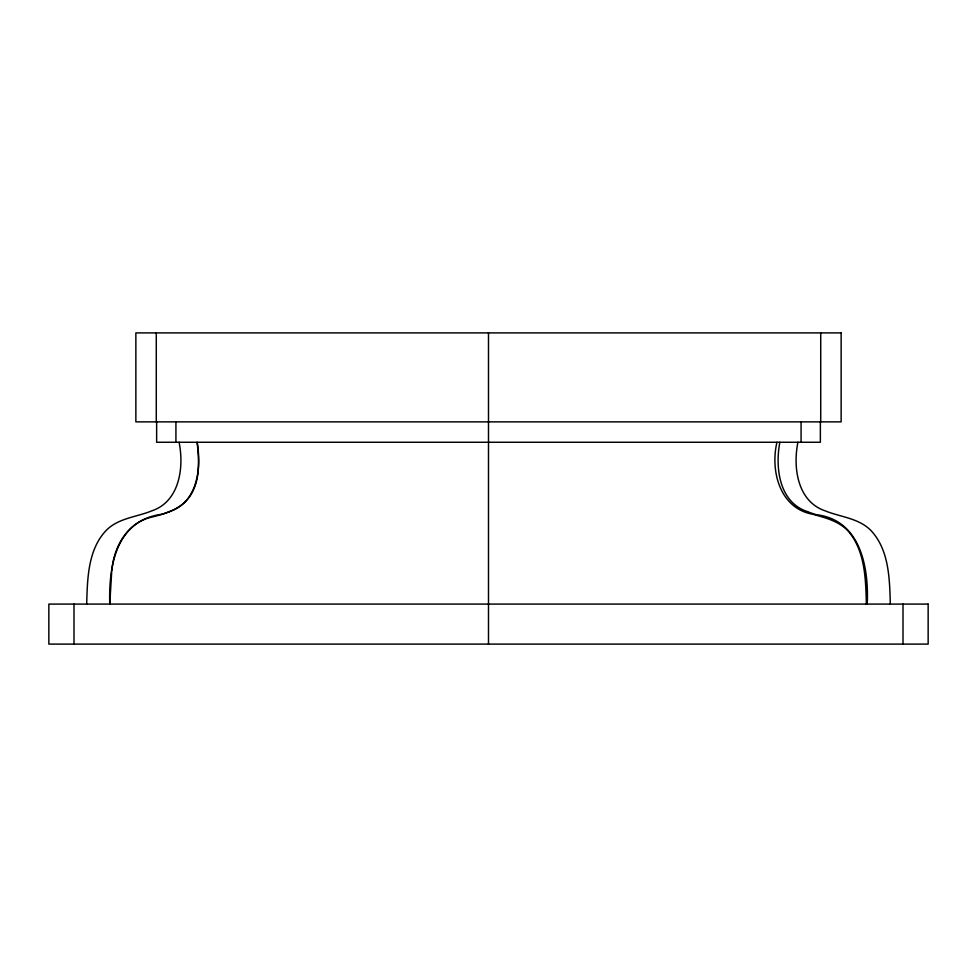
<?xml version="1.0" encoding="UTF-8"?>
<svg xmlns="http://www.w3.org/2000/svg" width="977" height="977" viewBox="0 0 977 977"><rect width="100%" height="100%" fill="white"/><g stroke="black" fill="none" stroke-linecap="round" stroke-linejoin="round"><path stroke-width="1.47" d="M86.672 604.091C87.429 578.97 87.783 549.44 106.481 530.12C117.777 518.848 134.386 517.187 148.699 512.058A139.699 100.509 90 0 0 151.459 510.971C179.597 501.787 184.238 467.409 179.072 442.263M776.947 442.263C770.145 470.951 779.817 508.467 812.876 514.281C825.638 517.895 839.487 521.254 848.647 531.622C865.268 551.59 865.683 579.41 866.379 604.091M779.866 442.263C774.993 467.507 779.06 502.41 807.515 511.63M111.659 572.302L109.766 604.091C108.557 565.365 116.361 520.069 161.95 514.281C167.104 512.595 172.257 510.763 176.947 508.016C181.734 505.256 186.045 501.616 189.306 497.146C200.505 481.356 199.21 460.497 197.134 442.263C201.518 467.653 197.952 502.141 169.485 511.63M797.928 442.263C792.762 467.409 797.403 501.787 825.541 510.971A139.699 100.509 -90 0 0 828.301 512.058C842.821 517.236 859.76 518.946 871.044 530.621C889.204 550.051 889.595 579.153 890.328 604.091M111.854 570.934C113.527 546.363 128.268 520.985 154.158 516.613M155.282 516.283L160.912 514.623A131.81 113.027 -90 0 0 169.497 511.643M867.234 604.091C868.932 566.929 860.444 519.837 816.088 514.623A131.81 113.027 -90 0 1 807.503 511.643M903.004 604.091L903.004 644.099M820.717 332.901L820.717 421.869M820.362 421.869L820.362 442.263L156.638 442.263L156.638 421.869M801.079 421.869L801.079 442.263M488.5 332.901L488.5 644.099M175.921 421.869L175.921 442.263M156.283 332.901L156.283 421.869M73.996 604.091L73.996 644.099M841.136 332.901L135.864 332.901L135.864 421.869L841.136 421.869L841.136 332.901M928.15 604.091L48.85 604.091L48.85 644.099L928.15 644.099L928.15 604.091"/></g></svg>
